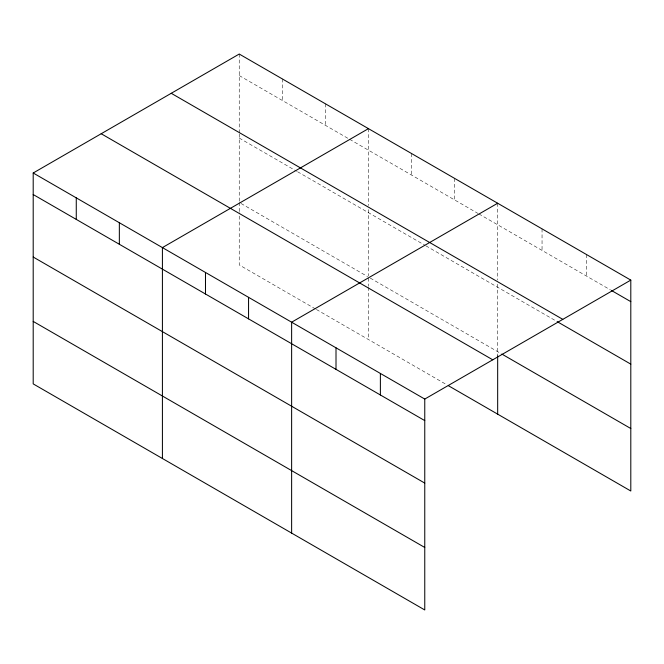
<?xml version="1.0" encoding="UTF-8"?>
<svg xmlns="http://www.w3.org/2000/svg" width="664" height="664" viewBox="0 0 664 664"><rect width="100%" height="100%" fill="white"/><g stroke="black" fill="none" stroke-linecap="round" stroke-linejoin="round"><path stroke-width="0.5" stroke-dasharray="3.32 2.49" d="M239.239 75.58L348.716 138.784M349.613 139.307L477.931 213.393M478.827 213.908L610.39 289.861M239.239 138.07L296.667 171.229M297.563 171.744L424.985 245.306M425.881 245.829L556.249 321.094M241.032 203.483L367.557 276.531M370.246 278.091L501.22 353.704M315.508 308.976L239.239 264.936L239.239 212.696M316.413 309.49L446.523 384.614M586.42 254.486L586.42 276.025M542.048 228.864L542.048 250.411M497.668 203.242L497.668 280.1M497.668 284.2L497.668 355.755M454.599 178.375L454.599 199.922M411.522 153.508L411.522 175.055M368.454 128.642L368.454 205.5M368.454 209.6L368.454 276.033M368.454 278.075L368.454 286.275M368.454 287.296L368.454 339.536M325.385 103.775L325.385 125.313M282.308 78.908L282.308 100.447M239.239 54.041L239.239 132.949M239.239 133.97L239.239 201.433M239.239 202.454L239.239 211.667"/><path stroke-width="1" d="M33.2 172.997L424.761 399.064L424.761 609.959L33.2 383.892L33.2 172.997L239.239 54.041L630.8 280.108L630.8 491.003L448.316 385.651M368.454 128.642L162.414 247.597L162.414 458.492M497.668 203.242L291.629 322.198L291.629 533.092M424.761 399.064L630.8 280.108M611.27 290.375L630.8 301.647M171.246 93.3L562.806 319.359M557.137 321.608L630.8 364.138M502.108 354.219L630.8 428.521M101.194 133.738L492.754 359.805M33.2 194.535L424.761 420.602M33.2 257.026L424.761 483.093M33.2 321.409L424.761 547.468M497.668 355.755L497.668 414.145M380.381 373.442L380.381 394.98M336.009 347.82L336.009 369.367M248.56 297.331L248.56 318.878M205.483 272.464L205.483 294.011M119.346 222.731L119.346 244.269M76.269 197.864L76.269 219.402"/></g></svg>
